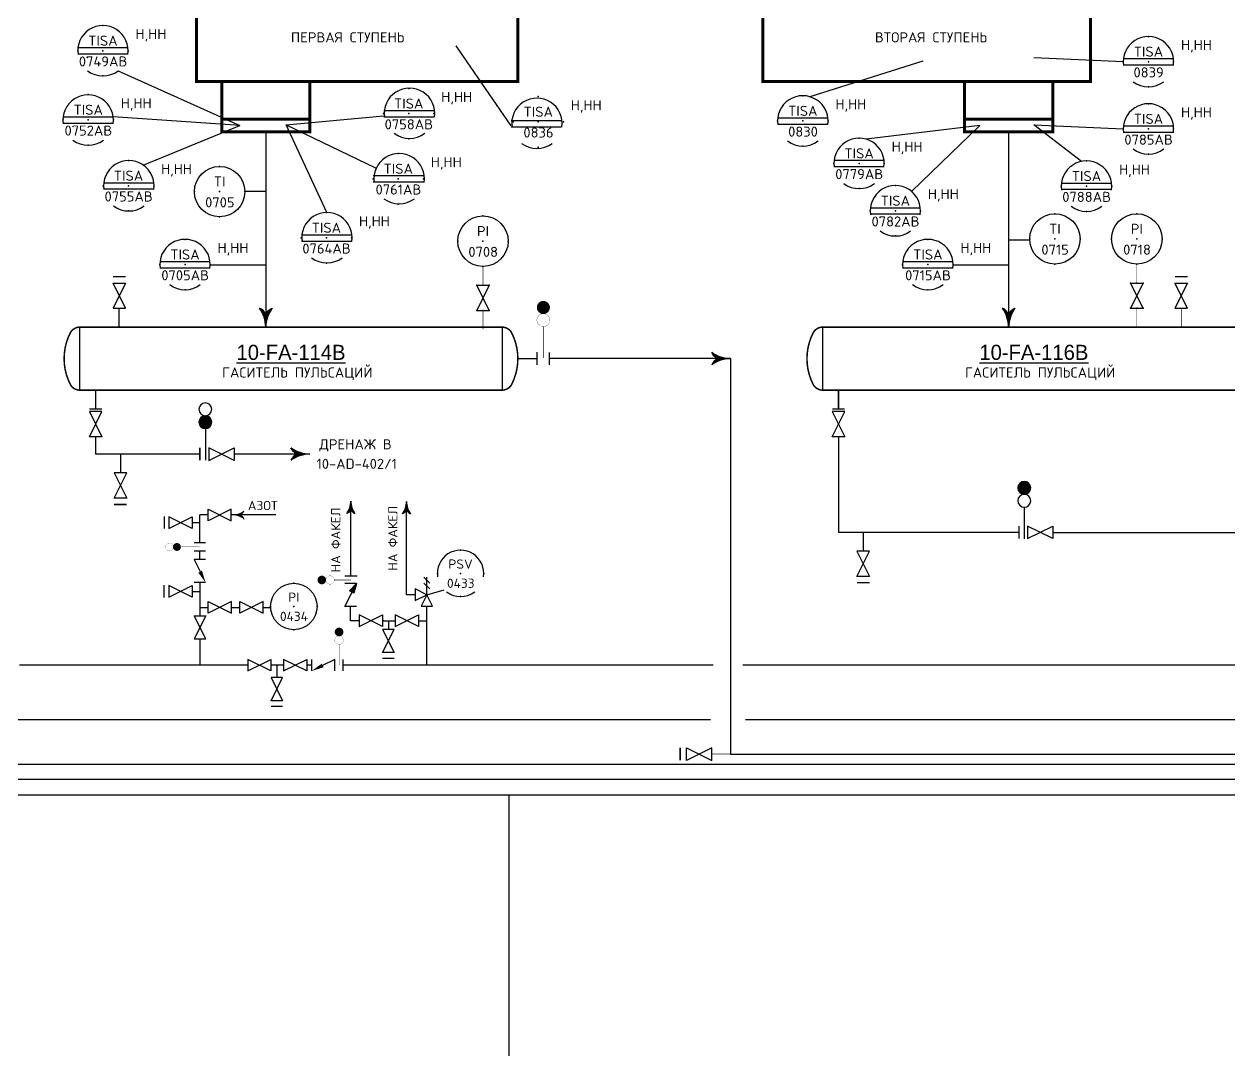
# Model space of a CAD drawing. Extents: x 230 to 652, y 120 to 276.
# Drawn here: x 325.93 to 344.1, y 119.69 to 135.24 of the extents above; entities that cross this region are included whole.
import ezdxf
from ezdxf.enums import TextEntityAlignment as Align

# ---------------------------------------------------------------- set-up
doc = ezdxf.new("R2010")
doc.units = 0
doc.header["$MEASUREMENT"] = 0
doc.linetypes.add('SDASH', pattern=[0.09375, 0.046875, -0.046875])
doc.layers.get('0').update_dxf_attribs({"linetype": 'CONTINUOUS'})
for name, color, linetype in [('IN-ATTRIBS', 7, 'CONTINUOUS'), ('IN-EQUIPMENT', 7, 'CONTINUOUS'), ('IN-INST-TAP', 7, 'CONTINUOUS'), ('IN-INSTRUMENT', 7, 'SDASH'), ('IN-MAJ-PROC', 3, 'CONTINUOUS'), ('IN-MIN-PROC', 7, 'CONTINUOUS'), ('IN-TEXT', 51, 'CONTINUOUS')]:
    doc.layers.add(name, color=color, linetype=linetype)
doc.styles.add('ATTRIBS', font='SIMPLEX', dxfattribs={"width": 0.8, "height": 0.125})
doc.styles.add('B2', font='AU101S01', dxfattribs={"height": 0.14})
doc.styles.add('NARROW', font='simplex', dxfattribs={"width": 0.75, "height": 0.1})
doc.styles.add('S1', font='SIMPLEX.shx')
doc.styles.add('SIMPLEX', font='SIMPLEX')

# ---------------------------------------------------------------- blocks, each defined once
blk = doc.blocks.new('BUBTEXT')
at = {"layer": 'IN-ATTRIBS'}
for p in [(0, 0.25), (-0.25, 0), (0, 0), (0.25, 0), (0, -0.25)]:
    blk.add_point(p, dxfattribs=at)
at = {"layer": 'IN-ATTRIBS', "flags": 1}
for tag, style, width, p in [('IDNUM', 'ATTRIBS', 0.8, (0.009, 0.584)), ('DWGNO', 'ATTRIBS', 0.8, (0.003, 0.447)), ('FILENO', 'ATTRIBS', 0.8, (-0.003, 0.311)), ('LOC', 'ATTRIBS', 0.8, (-0.08, -0.422)), ('SIG', 'ATTRIBS', 0.8, (-0.087, -0.563)), ('INSTALL', 'ATTRIBS', 0.8, (-0.087, -0.699)), ('SERV', 'ATTRIBS', 0.8, (-0.083, -0.838)), ('DATE', 'ATTRIBS', 0.8, (-0.088, -0.969)), ('DES', 'NARROW', 0.75, (-0.087, -1.102)), ('CSYS', 'NARROW', 0.75, (-0.087, -1.243))]:
    blk.add_attdef(tag, text='', height=0.1, dxfattribs=dict(at, style=style, width=width)).set_placement(p, align=Align.CENTER)
at = {"layer": 'IN-ATTRIBS', "style": 'ATTRIBS', "flags": 1}
blk.add_attdef('SYSCDI', text='', height=0.1, dxfattribs=at).set_placement((-0.312, 0.312), align=Align.RIGHT)
at = {"layer": 'IN-ATTRIBS', "style": 'ATTRIBS'}
blk.add_attdef('SYSCDV', text='', height=0.1, dxfattribs=at).set_placement((-0.312, 0.141), align=Align.RIGHT)
at = {"layer": 'IN-ATTRIBS', "style": 'S1'}
for tag, p in [('XT', (0.324, 0.257)), ('A1', (0.323, 0.115)), ('A2', (0.323, -0.035)), ('A3', (0.323, -0.185)), ('RES', (0.323, -0.342))]:
    blk.add_attdef(tag, p, '', height=0.1, dxfattribs=at)
for tag, p in [('INSTTYPE', (0, 0.05)), ('TAGNUM', (0.002, -0.156)), ('MD', (0.402, -0.565)), ('SZ', (0.402, -0.696))]:
    blk.add_attdef(tag, text='', height=0.1, dxfattribs=at).set_placement(p, align=Align.CENTER)
blk = doc.blocks.new('PE2')
for points in [[(0, 0, 0.150368), (0.188, 0.062, 0.150368)], [(0.125, 0, 0.206864), (0.188, 0.062, 0.206864)], [(0.125, 0, -0.206864), (0.188, -0.062, -0.206864)]]:
    blk.add_lwpolyline(points, format="xyb")
blk.add_arc((-0.008, -0.336), 0.336, 54.4623, 88.6678)
for points in [[(0, 0), (0.125, 0), (0.04, 0.003), (0.141, 0.008)], [(0, 0), (0.125, 0), (0.04, -0.003), (0.141, -0.008)], [(0.04, 0.003), (0.141, 0.008), (0.079, 0.011), (0.156, 0.019)], [(0.079, 0.011), (0.156, 0.019), (0.117, 0.024), (0.169, 0.031)], [(0.117, 0.024), (0.169, 0.031), (0.154, 0.041), (0.179, 0.046)], [(0.154, 0.041), (0.179, 0.046), (0.188, 0.062)], [(0.04, -0.003), (0.141, -0.008), (0.079, -0.011), (0.156, -0.019)], [(0.079, -0.011), (0.156, -0.019), (0.117, -0.024), (0.169, -0.031)], [(0.117, -0.024), (0.169, -0.031), (0.154, -0.041), (0.179, -0.046)], [(0.154, -0.041), (0.179, -0.046), (0.188, -0.062)]]:
    blk.add_solid(points)
blk = doc.blocks.new('PE13')
at = {"const_width": 0.015}
for points in [[(0, 0), (0.1875, 0)], [(0.1875, 0.0625), (0.1875, -0.0625)]]:
    blk.add_lwpolyline(points, dxfattribs=at)
blk = doc.blocks.new('VALVTEXT')
at = {"layer": 'IN-ATTRIBS'}
for p in [(0, 0.0625), (0, 0), (0.25, 0.0625), (0.25, 0), (0, -0.0625), (0.25, -0.0625)]:
    blk.add_point(p, dxfattribs=at)
at = {"layer": 'IN-ATTRIBS', "style": 'S1', "flags": 1}
for tag, p in [('IDNUM', (0.125, 0.5625)), ('DWGNO', (0.125, 0.4375)), ('FILENO', (0.125, 0.3125))]:
    blk.add_attdef(tag, text='', height=0.1, dxfattribs=at).set_placement(p, align=Align.CENTER)
at = {"layer": 'IN-ATTRIBS', "style": 'S1'}
for tag, p in [('MODE', (0.125, 0.078125)), ('SIZE', (0.125, -0.1875))]:
    blk.add_attdef(tag, text='', height=0.1, dxfattribs=at).set_placement(p, align=Align.CENTER)

msp = doc.modelspace()

# ---------------------------------------------------------------- hatches: boundary and pattern name
for points in [[(328.57, 129.241, 1), (328.764, 129.241, 1)], [(340.914, 128.25, 1), (341.108, 128.25, 1)], [(330.422, 126.925, 1), (330.422, 126.798, 0.344667), (330.484, 126.846, -0.122169), (330.484, 126.877, 0.344667)]]:
    msp.add_hatch(color=2).paths.add_polyline_path(points)
at = {"linetype": 'Continuous'}
h = msp.add_hatch(dxfattribs=at)
h.set_pattern_fill('ANSI35', color=2, scale=0.0001, style=0)
h.set_pattern_definition([(45, (159.0787768, -1.7497679), (-0.000449012806, 0.000449012806), []), (45, (159.07922583, -1.7497679), (-0.000449012806, 0.000449012806), [0.00079375, -0.00015875, 0, -0.00015875])])
edge = h.paths.add_edge_path()
edge.add_line((330.945, 126.811), (330.905, 126.661))
edge.add_line((330.906, 126.662), (330.838, 126.697))
edge.add_line((330.945, 126.811), (330.838, 126.697))

# ---------------------------------------------------------------- linework, layer by layer
for p, q in [((326.746, 134.889), (327.5, 134.889)), ((326.746, 134.794), (327.5, 134.794)), ((342.506, 134.724), (343.26, 134.724)), ((342.506, 134.629), (343.26, 134.629)), ((331.355, 133.94), (332.109, 133.94)), ((326.524, 133.846), (327.278, 133.846)), ((326.524, 133.751), (327.278, 133.751)), ((331.355, 133.845), (332.109, 133.845)), ((333.275, 133.789), (334.029, 133.789)), ((333.275, 133.694), (334.029, 133.694)), ((337.296, 133.831), (338.05, 133.831)), ((337.296, 133.736), (338.05, 133.736)), ((342.506, 133.709), (343.26, 133.709)), ((342.506, 133.614), (343.26, 133.614)), ((338.144, 133.19), (338.898, 133.19)), ((331.198, 132.958), (331.952, 132.958)), ((338.144, 133.095), (338.898, 133.095)), ((327.131, 132.852), (327.885, 132.852)), ((331.198, 132.863), (331.952, 132.863)), ((341.572, 132.847), (342.326, 132.847)), ((327.131, 132.757), (327.885, 132.757)), ((341.572, 132.752), (342.326, 132.752)), ((338.691, 132.475), (339.445, 132.475)), ((338.691, 132.38), (339.445, 132.38)), ((330.114, 132.067), (330.868, 132.067)), ((330.114, 131.972), (330.868, 131.972)), ((327.983, 131.664), (328.737, 131.664)), ((327.983, 131.569), (328.737, 131.569)), ((339.181, 131.664), (339.935, 131.664)), ((339.181, 131.569), (339.935, 131.569))]:
    msp.add_line(p, q, dxfattribs=at)
at = {"color": 7, "linetype": 'Continuous'}
for p, q in [((332.442, 134.916), (333.274, 133.708)), ((339.482, 134.682), (337.779, 134.148)), ((341.156, 134.74), (342.503, 134.678)), ((327.353, 134.539), (329.188, 133.712)), ((329.886, 133.726), (331.354, 133.858)), ((329.188, 133.712), (327.278, 133.846)), ((327.73, 133.117), (329.188, 133.712)), ((330.5, 132.402), (329.886, 133.726)), ((329.886, 133.726), (331.233, 133.076)), ((340.34, 133.712), (338.627, 133.507)), ((339.31, 132.721), (340.34, 133.712)), ((341.156, 133.726), (342.503, 133.663)), ((341.872, 133.172), (341.156, 133.726)), ((329.578, 132.717), (329.259, 132.717)), ((340.776, 131.991), (341.093, 131.991)), ((328.74, 131.615), (329.578, 131.615)), ((339.938, 131.615), (340.776, 131.615)), ((330.945, 126.811), (330.838, 126.697)), ((330.945, 126.811), (330.905, 126.661)), ((330.906, 126.662), (330.838, 126.697))]:
    msp.add_line(p, q, dxfattribs=at)
at = {"color": 3, "linetype": 'Continuous'}
for p, q in [((329.578, 133.619), (329.578, 131.814)), ((340.776, 133.619), (340.776, 131.814)), ((329.578, 131.814), (329.578, 130.864)), ((340.776, 131.814), (340.776, 130.864)), ((336.585, 130.199), (333.853, 130.199)), ((336.585, 130.199), (336.585, 124.237)), ((329.221, 125.578), (325.867, 125.578)), ((329.306, 125.578), (328.72, 125.578)), ((329.846, 125.578), (329.656, 125.578)), ((330.27, 125.578), (330.196, 125.578)), ((336.32, 125.578), (330.745, 125.578)), ((346.146, 125.578), (336.771, 125.578)), ((336.585, 124.237), (392.732, 124.237)), ((312.176, 124.085), (392.713, 124.085)), ((302.257, 123.858), (392.953, 123.858))]:
    msp.add_line(p, q, dxfattribs=at)
at = {"color": 2}
for p, q in [((333.663, 130.294), (333.663, 130.104)), ((327.108, 129.439), (326.918, 129.439)), ((328.667, 129.144), (328.667, 128.669)), ((341.011, 127.959), (341.011, 127.484)), ((328.045, 127.819), (328.045, 127.636)), ((328.468, 127.728), (328.589, 127.728)), ((328.671, 127.172), (328.496, 127.172)), ((328.496, 127.172), (328.588, 126.987)), ((328.043, 126.782), (328.043, 126.598)), ((328.671, 126.822), (328.496, 126.822)), ((330.945, 126.811), (330.77, 126.811)), ((330.953, 126.921), (330.771, 126.921)), ((331.962, 126.903), (332.049, 126.815)), ((331.962, 126.815), (332.049, 126.728)), ((332.005, 126.64), (332.005, 126.903)), ((328.466, 126.69), (328.586, 126.69)), ((332.005, 126.64), (331.83, 126.728)), ((331.83, 126.728), (331.83, 126.553)), ((331.83, 126.553), (332.005, 126.64)), ((332.005, 126.64), (331.918, 126.465)), ((332.093, 126.465), (332.005, 126.64)), ((330.945, 126.461), (330.77, 126.461)), ((331.918, 126.465), (332.093, 126.465)), ((330.27, 125.49), (330.27, 125.665))]:
    msp.add_line(p, q, dxfattribs=at)
at = {"color": 5}
for p, q in [((327.013, 129.724), (327.013, 129.439)), ((341.44, 127.58), (346.185, 127.58))]:
    msp.add_line(p, q, dxfattribs=at)
at = {"color": 5, "linetype": 'Continuous'}
for p, q in [((330.86, 126.921), (330.86, 128.049)), ((331.699, 126.64), (331.699, 128.045)), ((328.583, 127.422), (328.583, 127.842)), ((328.708, 127.842), (328.583, 127.842)), ((329.731, 127.842), (329.058, 127.842)), ((328.583, 127.172), (328.583, 127.297)), ((328.586, 126.822), (328.586, 126.322)), ((331.83, 126.64), (331.699, 126.64)), ((330.857, 126.247), (330.857, 126.461)), ((332.005, 126.31), (332.005, 126.465)), ((330.964, 126.247), (330.857, 126.247)), ((331.358, 126.247), (331.53, 126.247)), ((331.88, 126.247), (332.005, 126.247)), ((332.005, 125.578), (332.005, 126.39)), ((328.586, 125.972), (328.586, 125.578)), ((312.324, 124.756), (336.281, 124.756)), ((336.811, 124.756), (346.067, 124.756))]:
    msp.add_line(p, q, dxfattribs=at)
at = {"color": 2, "linetype": 'Continuous'}
msp.add_line((330.77, 126.461), (330.945, 126.811), dxfattribs=at)
at = {"color": 7}
for p, q in [((330.985, 126.247), (330.964, 126.247)), ((331.358, 126.247), (331.335, 126.247))]:
    msp.add_line(p, q, dxfattribs=at)
at = {"color": 6, "linetype": 'Continuous'}
msp.add_line((229.992, 123.624), (499.167, 123.624), dxfattribs=at)
at = {"color": 4, "linetype": 'Continuous'}
msp.add_line((333.245, 119.686), (333.245, 123.624), dxfattribs=at)
at = {"color": 2}
for points in [[(327.465, 130.959), (327.275, 131.339), (327.465, 131.339), (327.275, 130.959)], [(342.803, 130.959), (342.613, 131.339), (342.803, 131.339), (342.613, 130.959)], [(343.473, 130.959), (343.283, 131.339), (343.473, 131.339), (343.283, 130.959)], [(332.947, 130.925), (332.757, 131.305), (332.947, 131.305), (332.757, 130.925)], [(326.918, 129.401), (327.108, 129.021), (326.918, 129.021), (327.108, 129.401)], [(338.115, 129.401), (338.305, 129.021), (338.115, 129.021), (338.305, 129.401)], [(328.719, 128.665), (329.099, 128.855), (329.099, 128.665), (328.719, 128.855)], [(327.291, 128.475), (327.481, 128.095), (327.291, 128.095), (327.481, 128.475)], [(329.058, 127.93), (328.708, 127.755), (328.708, 127.93), (329.058, 127.755)], [(328.118, 127.64), (328.468, 127.815), (328.468, 127.64), (328.118, 127.815)], [(341.06, 127.485), (341.44, 127.675), (341.44, 127.485), (341.06, 127.675)], [(338.489, 127.295), (338.679, 126.915), (338.489, 126.915), (338.679, 127.295)], [(328.116, 126.602), (328.466, 126.777), (328.466, 126.602), (328.116, 126.777)], [(329.061, 126.535), (328.711, 126.36), (328.711, 126.535), (329.061, 126.36)], [(329.536, 126.535), (329.186, 126.36), (329.186, 126.535), (329.536, 126.36)], [(328.674, 125.972), (328.499, 126.322), (328.674, 126.322), (328.499, 125.972)], [(330.985, 126.16), (331.335, 126.335), (331.335, 126.16), (330.985, 126.335)], [(331.53, 126.16), (331.88, 126.335), (331.88, 126.16), (331.53, 126.335)], [(331.338, 126.116), (331.513, 125.766), (331.338, 125.766), (331.513, 126.116)], [(329.306, 125.49), (329.656, 125.665), (329.656, 125.49), (329.306, 125.665)], [(329.846, 125.49), (330.196, 125.665), (330.196, 125.49), (329.846, 125.665)], [(329.657, 125.39), (329.832, 125.04), (329.657, 125.04), (329.832, 125.39)], [(336.3, 124.332), (335.92, 124.142), (335.92, 124.332), (336.3, 124.142)]]:
    msp.add_lwpolyline(points, close=True, dxfattribs=at)
for points, const_width in [([(333.713, 130.97, 1), (333.811, 130.97, 1)], 0.0988), ([(333.665, 130.78, 1), (333.859, 130.78, 1)], 0.0038), ([(328.123, 127.301, -1), (328.123, 127.418, -1)], 0.0023), ([(328.238, 127.33, -1), (328.238, 127.389, -1)], 0.0599), ([(330.422, 126.798, 1), (330.422, 126.925, 1)], 0.0025), ([(330.546, 126.798, 1), (330.546, 126.925, 1)], 0.0025), ([(330.65, 126.078, 1), (330.715, 126.078, 1)], 0.065), ([(330.618, 125.953, 1), (330.746, 125.953, 1)], 0.0025)]:
    msp.add_lwpolyline(points, format="xyb", close=True, dxfattribs=dict(at, const_width=const_width))
for points, const_width in [([(333.762, 130.685), (333.762, 130.21)], 0.0076), ([(328.295, 127.36), (328.583, 127.36)], 0.00461), ([(330.61, 126.861), (330.86, 126.861)], 0.01), ([(330.682, 125.89), (330.682, 125.578)], 0.005)]:
    msp.add_lwpolyline(points, dxfattribs=dict(at, const_width=const_width))
at = {"const_width": 0.0228}
msp.add_lwpolyline([(333.378, 130.199), (333.663, 130.199)], dxfattribs=at)
at = {"color": 5, "linetype": 'Continuous'}
for points in [[(330.86, 128.049, 0.150368), (330.922, 127.862, 0.150368)], [(331.699, 128.045, 0.150368), (331.761, 127.858, 0.150368)], [(329.183, 127.842, 0.206864), (329.246, 127.905, 0.206864)], [(330.86, 127.924, -0.206864), (330.797, 127.862, -0.206864)], [(330.86, 127.924, 0.206864), (330.922, 127.862, 0.206864)], [(331.699, 127.92, -0.206864), (331.636, 127.858, -0.206864)], [(331.699, 127.92, 0.206864), (331.761, 127.858, 0.206864)], [(329.183, 127.842, -0.206864), (329.246, 127.78, -0.206864)]]:
    msp.add_lwpolyline(points, format="xyb", dxfattribs=at)
at = {"color": 2}
msp.add_lwpolyline([(330.62, 125.49), (330.62, 125.665), (330.434, 125.573)], dxfattribs=at)
for centre, radius in [((328.882, 132.717), 0.38), ((332.852, 131.97), 0.38), ((341.473, 132.004), 0.38), ((342.708, 132.004), 0.38), ((330, 126.462), 0.35)]:
    msp.add_circle(centre, radius)
for centre, radius, start, end in [((327.123, 134.841), 0.38, 351.1529, 188.8471), ((342.883, 134.676), 0.38, 351.1529, 188.8471), ((327.123, 134.841), 0.38, 232.6037, 307.3963), ((331.744, 133.898), 0.38, 351.1529, 188.8471), ((342.883, 134.676), 0.38, 232.6037, 307.3963), ((326.9, 133.796), 0.38, 351.1529, 188.8471), ((333.665, 133.747), 0.38, 351.1529, 188.8471), ((337.673, 133.783), 0.38, 351.1529, 188.8471), ((342.883, 133.662), 0.38, 351.1529, 188.8471), ((326.9, 133.796), 0.38, 232.6037, 307.3963), ((331.744, 133.898), 0.38, 232.6037, 307.3963), ((338.521, 133.142), 0.38, 351.1529, 188.8471), ((333.665, 133.747), 0.38, 232.6037, 307.3963), ((337.673, 133.783), 0.38, 232.6037, 307.3963), ((342.883, 133.662), 0.38, 232.6037, 307.3963), ((327.513, 132.805), 0.38, 351.1529, 188.8471), ((331.588, 132.912), 0.38, 351.1529, 188.8471), ((341.949, 132.799), 0.38, 351.1529, 188.8471), ((338.521, 133.142), 0.38, 232.6037, 307.3963), ((339.068, 132.428), 0.38, 351.1529, 188.8471), ((331.588, 132.912), 0.38, 232.6037, 307.3963), ((327.513, 132.805), 0.38, 232.6037, 307.3963), ((330.5, 132.022), 0.38, 351.1529, 188.8471), ((341.949, 132.799), 0.38, 232.6037, 307.3963), ((339.068, 132.428), 0.38, 232.6037, 307.3963), ((328.36, 131.617), 0.38, 351.1529, 188.8471), ((339.558, 131.617), 0.38, 351.1529, 188.8471), ((330.5, 132.022), 0.38, 232.6037, 307.3963), ((328.36, 131.617), 0.38, 232.6037, 307.3963), ((339.558, 131.617), 0.38, 232.6037, 307.3963), ((332.514, 126.961), 0.35, 351.1529, 188.8471), ((332.514, 126.961), 0.35, 232.6037, 307.3963)]:
    msp.add_arc(centre, radius, start, end)
for centre, start, end in [((328.667, 129.435), 0, 180), ((328.667, 129.435), 180, 0), ((328.667, 129.241), 0, 180), ((328.667, 129.241), 180, 0), ((341.011, 128.25), 0, 180), ((341.011, 128.25), 180, 0), ((341.011, 128.056), 0, 180), ((341.011, 128.056), 180, 0)]:
    msp.add_arc(centre, 0.0969, start, end, dxfattribs=at)
at = {"color": 5, "linetype": 'Continuous'}
for centre in [(330.524, 128.057), (331.363, 128.053)]:
    msp.add_arc(centre, 0.336, 324.4623, 358.6678, dxfattribs=at)
for points in [[(330.86, 128.049), (330.86, 127.924), (330.857, 128.009), (330.852, 127.908)], [(330.86, 128.049), (330.86, 127.924), (330.863, 128.009), (330.868, 127.908)], [(331.699, 128.045), (331.699, 127.92), (331.695, 128.005), (331.691, 127.904)], [(331.699, 128.045), (331.699, 127.92), (331.702, 128.005), (331.707, 127.904)], [(329.098, 127.846), (329.2, 127.85), (329.138, 127.854), (329.214, 127.861)], [(329.138, 127.854), (329.214, 127.861), (329.176, 127.866), (329.227, 127.874)], [(329.176, 127.866), (329.227, 127.874), (329.212, 127.884), (329.238, 127.889)], [(329.212, 127.884), (329.238, 127.889), (329.246, 127.905)], [(330.819, 127.896), (330.814, 127.87), (330.797, 127.862)], [(330.836, 127.932), (330.829, 127.88), (330.819, 127.896), (330.814, 127.87)], [(330.849, 127.97), (330.841, 127.893), (330.836, 127.932), (330.829, 127.88)], [(330.857, 128.009), (330.852, 127.908), (330.849, 127.97), (330.841, 127.893)], [(330.863, 128.009), (330.868, 127.908), (330.871, 127.97), (330.879, 127.893)], [(330.871, 127.97), (330.879, 127.893), (330.884, 127.932), (330.891, 127.88)], [(330.884, 127.932), (330.891, 127.88), (330.901, 127.896), (330.906, 127.87)], [(330.901, 127.896), (330.906, 127.87), (330.922, 127.862)], [(331.657, 127.892), (331.652, 127.866), (331.636, 127.858)], [(331.675, 127.928), (331.667, 127.877), (331.657, 127.892), (331.652, 127.866)], [(331.687, 127.966), (331.68, 127.889), (331.675, 127.928), (331.667, 127.877)], [(331.695, 128.005), (331.691, 127.904), (331.687, 127.966), (331.68, 127.889)], [(331.702, 128.005), (331.707, 127.904), (331.71, 127.966), (331.717, 127.889)], [(331.71, 127.966), (331.717, 127.889), (331.723, 127.928), (331.73, 127.877)], [(331.723, 127.928), (331.73, 127.877), (331.74, 127.892), (331.745, 127.866)], [(331.74, 127.892), (331.745, 127.866), (331.761, 127.858)], [(329.058, 127.842), (329.183, 127.842), (329.098, 127.846), (329.2, 127.85)], [(329.058, 127.842), (329.183, 127.842), (329.098, 127.839), (329.2, 127.834)], [(329.098, 127.839), (329.2, 127.834), (329.138, 127.831), (329.214, 127.824)], [(329.138, 127.831), (329.214, 127.824), (329.176, 127.818), (329.227, 127.811)], [(329.176, 127.818), (329.227, 127.811), (329.212, 127.801), (329.238, 127.796)], [(329.212, 127.801), (329.238, 127.796), (329.246, 127.78)]]:
    msp.add_solid(points, dxfattribs=at)
at = {"color": 2}
for points in [[(328.615, 127.003), (328.671, 126.822), (328.561, 126.972)], [(330.45, 125.546), (330.27, 125.49), (330.42, 125.6)]]:
    msp.add_solid(points, dxfattribs=at)
at = {"layer": 'IN-ATTRIBS', "color": 2}
for p in [(342.613, 131.339), (342.708, 131.339), (342.803, 131.339), (342.613, 130.959), (342.708, 130.959), (342.803, 130.959)]:
    msp.add_point(p, dxfattribs=at)
at = {"layer": 'IN-EQUIPMENT', "color": 6}
for p, q in [((326.775, 129.724), (326.775, 130.674)), ((333.14, 130.674), (333.14, 129.724)), ((337.973, 129.724), (337.973, 130.674))]:
    msp.add_line(p, q, dxfattribs=at)
at = {"layer": 'IN-EQUIPMENT', "color": 2}
for p, q in [((328.671, 127.422), (328.496, 127.422)), ((328.671, 127.297), (328.496, 127.297)), ((331.513, 125.678), (331.338, 125.678)), ((330.745, 125.49), (330.745, 125.665)), ((329.832, 124.953), (329.657, 124.953))]:
    msp.add_line(p, q, dxfattribs=at)
at = {"layer": 'IN-EQUIPMENT', "color": 6, "const_width": 0.0456}
for points in [[(333.378, 136.374), (333.378, 134.379), (328.533, 134.379), (328.533, 136.374), (333.378, 136.374)], [(337.071, 136.374), (337.071, 134.379), (342.011, 134.379), (342.011, 136.374), (337.071, 136.374)], [(328.913, 134.379), (328.913, 133.619), (330.243, 133.619), (330.243, 134.379)], [(340.111, 134.379), (340.111, 133.619), (341.441, 133.619), (341.441, 134.379)], [(328.913, 133.809), (330.243, 133.809)], [(340.111, 133.809), (341.441, 133.809)]]:
    msp.add_lwpolyline(points, dxfattribs=at)
at = {"layer": 'IN-EQUIPMENT', "color": 2, "const_width": 0.0228}
for points in [[(327.275, 131.434), (327.465, 131.434)], [(343.283, 131.434), (343.473, 131.434)], [(333.853, 130.294), (333.853, 130.104)], [(328.583, 128.665), (328.583, 128.855)], [(327.481, 128), (327.291, 128)], [(340.932, 127.485), (340.932, 127.675)], [(338.679, 126.82), (338.489, 126.82)], [(335.825, 124.142), (335.825, 124.332)]]:
    msp.add_lwpolyline(points, dxfattribs=at)
at = {"layer": 'IN-EQUIPMENT', "color": 6, "const_width": 0.0228}
for points in [[(326.775, 130.674, 0.267949), (326.633, 130.592, 0.242718), (326.633, 129.806, 0.267949), (326.775, 129.724), (333.14, 129.724, 0.267949), (333.282, 129.806, 0.242718), (333.282, 130.592, 0.267949), (333.14, 130.674)], [(337.973, 130.674, 0.267949), (337.831, 130.592, 0.242718), (337.831, 129.806, 0.267949), (337.973, 129.724), (344.338, 129.724, 0.267949), (344.48, 129.806, 0.242718), (344.48, 130.592, 0.267949), (344.338, 130.674)]]:
    msp.add_lwpolyline(points, format="xyb", close=True, dxfattribs=at)
at = {"layer": 'IN-INST-TAP', "color": 7}
for p, q in [((332.005, 126.64), (332.266, 126.713)), ((328.586, 126.447), (328.711, 126.447)), ((329.061, 126.447), (329.186, 126.447)), ((329.536, 126.447), (329.661, 126.447))]:
    msp.add_line(p, q, dxfattribs=at)
at = {"layer": 'IN-MAJ-PROC', "color": 3}
for p, q in [((329.306, 125.578), (329.037, 125.578)), ((329.846, 125.578), (329.656, 125.578)), ((329.846, 125.578), (329.656, 125.578)), ((330.27, 125.578), (330.196, 125.578)), ((331.182, 125.578), (330.745, 125.578))]:
    msp.add_line(p, q, dxfattribs=at)
at = {"layer": 'IN-MIN-PROC', "color": 5}
for p, q in [((327.37, 130.674), (327.37, 130.959)), ((327.013, 129.021), (327.013, 128.76)), ((338.21, 129.021), (338.21, 127.58)), ((328.583, 128.76), (327.013, 128.76)), ((327.386, 128.76), (327.386, 128.475)), ((330.243, 128.76), (329.099, 128.76)), ((340.932, 127.58), (338.21, 127.58)), ((338.584, 127.58), (338.584, 127.295))]:
    msp.add_line(p, q, dxfattribs=at)
at = {"layer": 'IN-MIN-PROC', "color": 2}
for p, q in [((331.426, 126.247), (331.426, 126.116)), ((329.745, 125.578), (329.745, 125.39))]:
    msp.add_line(p, q, dxfattribs=at)
at = {"layer": 'IN-MIN-PROC', "const_width": 0.0076}
for points in [[(332.852, 131.305), (332.852, 131.59)], [(342.708, 131.339), (342.708, 131.624)], [(342.708, 130.674), (342.708, 130.959)], [(332.852, 130.64), (332.852, 130.925)]]:
    msp.add_lwpolyline(points, dxfattribs=at)
at = {"layer": 'IN-MIN-PROC', "color": 5, "const_width": 0.0076}
for points in [[(343.378, 130.674), (343.378, 130.959)], [(336.585, 124.237), (336.3, 124.237)]]:
    msp.add_lwpolyline(points, dxfattribs=at)

# ---------------------------------------------------------------- block references
at = {"layer": 'IN-EQUIPMENT', "color": 7, "xscale": 1.52, "yscale": 1.52, "zscale": 1.52, "rotation": 270}
msp.add_blockref('PE13', (338.211, 129.724), dxfattribs=at)
at = {"layer": 'IN-INSTRUMENT', "xscale": 1.52, "yscale": 1.52, "zscale": 1.52}
for p, values in [((327.123, 134.841), {'INSTTYPE': 'TISA', 'TAGNUM': '0749AB', 'A1': 'H,HH'}), ((342.883, 134.676), {'INSTTYPE': 'TISA', 'TAGNUM': '0839', 'A1': 'H,HH'}), ((331.732, 133.893), {'INSTTYPE': 'TISA', 'TAGNUM': '0758AB', 'A1': 'H,HH'}), ((326.901, 133.799), {'INSTTYPE': 'TISA', 'TAGNUM': '0752AB', 'A1': 'H,HH'}), ((333.685, 133.769), {'INSTTYPE': 'TISA', 'TAGNUM': '0836', 'A1': 'H,HH'}), ((337.673, 133.783), {'INSTTYPE': 'TISA', 'TAGNUM': '0830', 'A1': 'H,HH'}), ((342.883, 133.662), {'INSTTYPE': 'TISA', 'TAGNUM': '0785AB', 'A1': 'H,HH'}), ((338.521, 133.142), {'INSTTYPE': 'TISA', 'TAGNUM': '0779AB', 'A1': 'H,HH'}), ((327.508, 132.805), {'INSTTYPE': 'TISA', 'TAGNUM': '0755AB', 'A1': 'H,HH'}), ((331.575, 132.91), {'INSTTYPE': 'TISA', 'TAGNUM': '0761AB', 'A1': 'H,HH'}), ((341.949, 132.799), {'INSTTYPE': 'TISA', 'TAGNUM': '0788AB', 'A1': 'H,HH'}), ((328.882, 132.717), {'INSTTYPE': 'TI', 'TAGNUM': '0705'}), ((339.068, 132.428), {'INSTTYPE': 'TISA', 'TAGNUM': '0782AB', 'A1': 'H,HH'}), ((330.491, 132.02), {'INSTTYPE': 'TISA', 'TAGNUM': '0764AB', 'A1': 'H,HH'}), ((332.852, 131.97), {'INSTTYPE': 'PI', 'TAGNUM': '0708'}), ((341.473, 132.004), {'INSTTYPE': 'TI', 'TAGNUM': '0715'}), ((342.708, 132.004), {'INSTTYPE': 'PI', 'TAGNUM': '0718'}), ((328.36, 131.617), {'INSTTYPE': 'TISA', 'TAGNUM': '0705AB', 'A1': 'H,HH'}), ((339.558, 131.617), {'INSTTYPE': 'TISA', 'TAGNUM': '0715AB', 'A1': 'H,HH'})]:
    msp.add_blockref('BUBTEXT', p, dxfattribs=at).add_auto_attribs(values)
at = {"layer": 'IN-INSTRUMENT', "color": 7, "xscale": 1.4, "yscale": 1.4, "zscale": 1.4}
for p, values in [((332.514, 126.961), {'INSTTYPE': 'PSV', 'TAGNUM': '0433'}), ((330, 126.462), {'INSTTYPE': 'PI', 'TAGNUM': '0434'})]:
    msp.add_blockref('BUBTEXT', p, dxfattribs=at).add_auto_attribs(values)
at = {"layer": 'IN-MAJ-PROC', "color": 7, "xscale": 1.52, "yscale": 1.52, "zscale": 1.52, "rotation": 180}
msp.add_blockref('PE2', (336.585, 130.199), dxfattribs=at)
at = {"layer": 'IN-MIN-PROC', "color": 2, "xscale": 1.52, "yscale": 1.52, "zscale": 1.52, "rotation": 90}
msp.add_blockref('VALVTEXT', (332.852, 130.925), dxfattribs=at)
at = {"layer": 'IN-MIN-PROC', "color": 7, "xscale": 1.52, "yscale": 1.52, "zscale": 1.52}
for p, rotation in [((329.578, 130.674), 90), ((340.776, 130.674), 90), ((330.243, 128.76), 180)]:
    msp.add_blockref('PE2', p, dxfattribs=dict(at, rotation=rotation))

# ---------------------------------------------------------------- texts
at = {"layer": 'IN-TEXT', "color": 4}
for s, height, style, p in [('ПЕРВАЯ СТУПЕНЬ', 0.152, 'S1', (330.813, 135.044)), ('ВТОРАЯ СТУПЕНЬ', 0.152, 'S1', (339.607, 135.044)), ('%%U10-FA-114B', 0.228, 'B2', (329.958, 130.294)), ('%%U10-FA-116B', 0.228, 'B2', (341.156, 130.294))]:
    msp.add_text(s, height=height, dxfattribs=dict(at, style=style)).set_placement(p, align=Align.MIDDLE)
at = {"layer": 'IN-TEXT', "color": 4, "style": 'S1'}
for p in [(330.053, 129.914), (341.251, 129.914)]:
    msp.add_text('ГАСИТЕЛЬ ПУЛЬСАЦИЙ', height=0.152, dxfattribs=at).set_placement(p, align=Align.CENTER)
at = {"layer": 'IN-TEXT', "color": 1}
for s, height, style, p in [('ДРЕНАЖ В', 0.152, 'S1', (330.385, 128.831)), ('10-AD-402/1', 0.152, 'S1', (330.343, 128.537)), ('АЗОТ', 0.14, 'SIMPLEX', (329.307, 127.914))]:
    msp.add_text(s, height=height, dxfattribs=dict(at, style=style)).set_placement(p)
at = {"layer": 'IN-TEXT', "color": 1, "style": 'SIMPLEX'}
for p in [(330.703, 126.975), (331.563, 127.001)]:
    msp.add_text('НА ФАКЕЛ', height=0.14, rotation=90, dxfattribs=at).set_placement(p)

doc.saveas('drawing.dxf')
